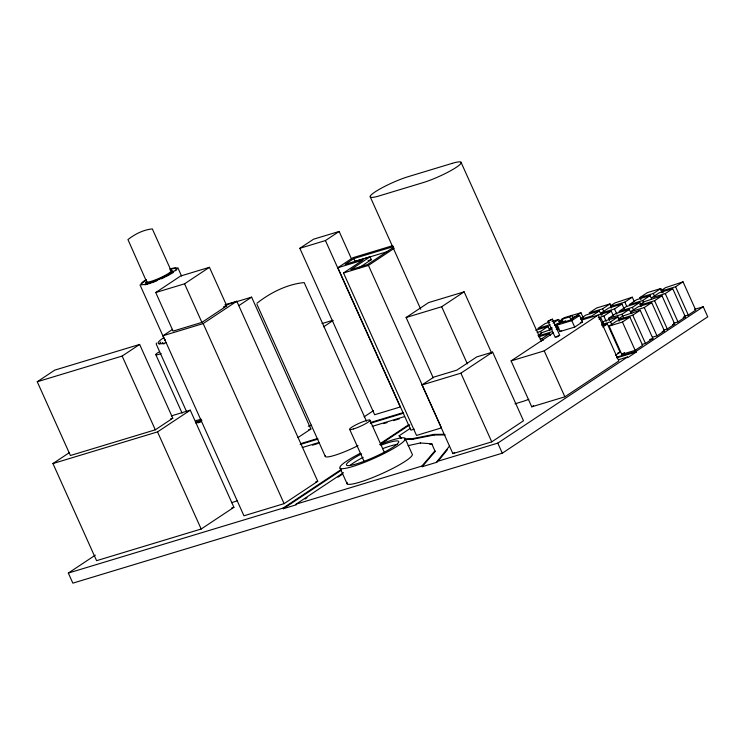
<?xml version="1.0" encoding="UTF-8"?>
<svg xmlns="http://www.w3.org/2000/svg" width="745" height="745" viewBox="0 0 745 745"><rect width="100%" height="100%" fill="white"/><g stroke="black" fill="none" stroke-linecap="round" stroke-linejoin="round"><path stroke-width="1.12" d="M156.366 343.072L156.338 344.348L186.799 412.134M547.957 321.235L552.455 319.167L559.718 335.343L557.763 336.647L555.23 337.411L547.957 321.235L552.455 319.167M422.145 466.715L435.173 451.517L434.894 450.893L421.866 466.091L422.145 466.715L437.352 462.105L437.073 461.49L449.375 446.246M438.805 460.317L447.484 449.561M256.969 303.224C270.258 292.729 287.291 284.143 304.183 282.588L366.447 421.121M155.733 292.534L180.607 276.022L209.438 267.297L226.778 305.878L201.904 322.389L173.073 331.115L155.733 292.534L184.564 283.808L209.438 267.297M37.25 381.747L54.739 370.135L139.641 344.441L172.793 418.206L155.305 429.818L70.403 455.512L37.25 381.747L122.152 356.054L139.641 344.441M224.888 304.863L236.817 301.25L317.743 481.317L284.106 503.648L243.95 515.791L163.034 335.734L172.644 329.355M339.152 231.453L325.444 240.56L400.233 406.984L374.633 414.732L299.835 248.308L313.552 239.201L339.152 231.453L351.538 259.018M163.034 335.734L203.18 323.581L236.817 301.25M238.772 305.673L251.614 297.143L310.879 429.008L298.028 437.538M414.155 429.176L410.895 430.163L337.885 267.697L352.934 257.705L392.848 245.626M393.397 246.595L353.847 258.571L345.112 264.373L370.051 256.82L371.327 259.651L358.773 267.986M171.341 415.896L190.254 410.178L233.911 507.308L201.178 529.025L96.589 560.678L52.942 463.548L69.304 452.681M394.235 248.308L368.458 265.416L441.478 427.881L416.529 435.434L343.519 272.968L362.824 260.145L337.885 267.697M370.051 256.82L350.746 269.643L367.546 264.559L393.658 247.219M52.942 463.548L157.53 431.895L190.254 410.178M323.628 326.804L333.006 320.583M433.227 377.827L406.118 317.5L428.561 302.6L464.135 291.835L491.719 353.214M406.118 317.5L441.683 306.735L464.135 291.835M694.517 309.38L703.224 306.744L707.75 316.811L502.298 453.193L72.852 583.139L68.326 573.073L95.351 555.127M364.1 416.865L373.478 410.644M422.005 384.951L433.832 377.1L456.806 370.153L476.726 356.92L492.631 352.115L523.493 420.785L491.756 441.86L452.876 453.621L422.005 384.951L460.885 373.18L492.631 352.115M537.21 332.447L540.553 331.441L547.994 326.506L549.875 330.696M553.107 323.153L558.685 319.456L560.1 322.594M561.823 319.26L569.664 316.886L571.974 315.349L573.324 318.348L571.005 319.884L563.173 322.259L561.823 319.26L564.142 317.724L580.942 312.723L583.288 317.957M559.961 323.581L559.02 321.486L563.481 318.534M551.682 327.316L549.819 328.545L552.045 327.875M554.466 325.463L557.26 323.609L562.829 321.924M572.141 317.724L579.591 315.461L582.497 321.915L574.702 327.083L559.793 331.59L556.897 325.146L562.959 321.123M68.326 573.073L283.044 508.099L340.968 469.648M380.546 443.377L408.539 424.799M563.173 322.259L565.483 320.722M283.044 508.099L283.324 508.714L341.247 470.272M379.857 444.644L409.778 424.78M539.948 339.124L542.174 338.454L549.614 333.518L550.555 335.613M556.208 329.141L558.07 327.902M573.501 317.659L580.942 312.723M511.098 360.897L544.222 350.876L598.179 315.06L618.816 360.99L564.868 396.806L531.744 406.826L511.098 360.897L553.488 332.754M557.344 330.203L559.271 328.918M556.897 325.146L571.806 320.629L579.591 315.461M283.324 508.714L296.408 504.756L296.128 504.142L343.51 472.684M400.95 438.041L399.106 435.778L410.542 428.189M305.105 498.982L307.042 497.697M337.988 477.163L341.853 474.593M559.793 331.59L561.525 330.445M580.392 318.711L585.97 315.014L599.334 310.963L601.215 315.154M599.334 310.963L591.903 315.908L580.755 319.279M610.034 303.913L596.661 307.964L589.221 312.9L602.593 308.858L610.034 303.913L611.44 307.061M611.31 308.048L610.369 305.953L614.821 302.992L632.282 297.18L634.163 301.371M602.1 315.107L601.159 313.012L608.6 308.076L621.963 304.035L624.319 309.268M599.092 319.214L600.954 317.975L603.31 323.218M598.263 317.752L603.832 316.066L611.263 311.131L613.619 316.374M601.159 313.012L614.532 308.97L621.963 304.035M610.369 305.953L612.995 305.161L611.477 306.167L624.841 302.125L632.282 297.18M601.83 322.808L604.623 320.965L617.987 316.914L618.937 319.009M609.457 320.471L608.516 318.376L615.957 313.44L629.32 309.399L631.201 313.589M640.923 299.639L639.974 297.544L647.414 292.608L660.778 288.557L661.728 290.652M602.714 327.055L607.361 323.973L620.073 352.255L615.426 355.337M601.643 324.55L610.555 321.849L617.987 316.914M608.516 318.376L621.889 314.334L629.32 309.399M639.806 302.433L626.443 306.474L619.002 311.41L632.375 307.368L639.806 302.433L641.221 305.571M650.087 295.607L636.724 299.658L629.283 304.593L642.656 300.542L650.087 295.607L651.503 298.754M639.974 297.544L653.346 293.493L660.778 288.557M619.225 321.123L618.285 319.028L622.745 316.066L640.197 310.255L652.909 338.547L645.477 343.482L642.134 344.488M641.045 306.642L640.104 304.547L644.565 301.585L662.016 295.774L674.728 324.056L667.296 328.992L663.953 330.007M662.063 292.692L661.122 290.597L665.574 287.635L683.035 281.824L695.746 310.116L688.306 315.051L683.854 316.392M609.084 326.087L616.515 321.151L629.888 317.1L642.6 345.391L635.159 350.327L621.796 354.369L609.084 326.087L622.447 322.045L629.888 317.1M631.844 313.701L630.903 311.606L638.335 306.67L651.707 302.619L664.419 330.901L656.978 335.846L652.527 337.187M663.171 292.906L662.231 290.811L663.748 289.796L661.122 290.597M618.285 319.028L620.911 318.227L619.393 319.242L632.766 315.191L640.197 310.255M630.903 311.606L644.267 307.555L651.707 302.619M640.104 304.547L642.73 303.746L641.212 304.761L654.585 300.71L662.016 295.774M672.716 288.669L659.353 292.72L651.912 297.655L665.285 293.614L672.716 288.669L685.428 316.96L677.997 321.896L673.536 323.246M662.231 290.811L675.594 286.76L683.035 281.824M452.876 453.621L454.692 452.42M531.744 406.826L533.671 405.55M621.796 354.369L624.58 352.515M437.073 461.49L497.772 443.117L627.439 357.041L627.718 357.665L636.379 351.919L636.1 351.295L703.224 306.744M556.105 336.666L556.617 336.386M557.782 335.855L558.35 335.632M299.835 248.308L325.444 240.56M388.08 251.419L355.123 261.393L353.847 258.571M368.067 260.638L371.327 259.651M225.633 305.012L251.614 297.143M223.453 306.884L226.778 305.878M343.519 272.968L368.458 265.416M161.181 353.651L158.983 354.313A9.024 1.322 -24.2 0 1 159.039 351.994M322.054 323.563L332.857 320.285M170.586 418.876L172.793 418.206M549.773 322.147L545.321 323.498L537.881 328.433L550.136 324.727M552.008 321.477L558.685 319.456M559.02 321.486L562.363 321.03M571.359 318.944L573.324 318.348M535.739 330.212L547.994 326.506M555.388 326.859L557.614 326.189M552.129 329.029L542.462 332.484L538.011 335.436L540.637 334.645L539.119 335.65L552.492 331.609M556.58 327.679L558.815 327.008M581.612 320.071L611.263 311.131M580.364 322.557L582.497 321.915M538.467 336.889L549.614 333.518M601.792 325.658L607.361 323.973M308.272 426.252L311.606 425.246M308.719 429.669L310.879 429.008M683.202 317.631L685.428 316.96M672.502 324.736L674.728 324.056M662.193 331.581L664.419 330.901M300.989 443.545L317.677 438.488M371.085 422.331L403.343 412.572M300.161 444.504L317.957 439.112M370.246 423.29L403.622 413.186M649.575 339.552L652.909 338.547M302.209 447.559L318.897 442.511M372.295 426.345L404.563 416.585M312.5 445.147L318.059 443.471M383.703 423.607L387.037 422.592M393.714 420.571L399.273 418.895M617.847 352.934L620.073 352.255M616.506 357.228L636.1 351.295M616.786 357.851L636.379 351.919M618.527 359.742L627.439 357.041M515 403.827L521.556 401.844A25.889 3.781 -24.2 0 0 528.829 399.329M315.573 481.968L317.743 481.317M231.686 507.978L233.911 507.308M296.128 504.142L421.866 466.091M408.102 445.659L420.292 442.977L431.765 443.806L432.044 444.42L429.753 444.262M405.429 438.907L412.87 438.554L433.925 434.382L443.88 434.307M404.647 439.578L413.149 439.178L434.205 435.006L445.268 434.922M399.106 435.778L401.453 438.237M675.594 286.76L688.306 315.051M665.285 293.614L677.997 321.896M653.346 293.493L654.762 296.64M654.585 300.71L667.296 328.992M642.656 300.542L643.596 302.638M644.267 307.555L656.978 335.846M632.375 307.368L633.781 310.516M632.766 315.191L645.477 343.482M624.841 302.125L626.722 306.316M621.889 314.334L623.295 317.472M622.447 322.045L635.159 350.327M614.532 308.97L616.888 314.204M610.555 321.849L611.971 324.997M602.593 308.858L604.009 311.997M603.832 316.066L606.188 321.309M571.806 320.629L574.702 327.083M569.664 316.886L571.005 319.884M540.553 331.441L541.494 333.537M542.174 338.454L543.114 340.549M461.006 162.214L541.438 341.182M544.222 350.876L564.868 396.806M441.683 306.735L467.366 363.886M497.772 443.117L502.298 453.193M460.885 373.18L491.756 441.86M370.321 197.062L420.767 309.305M433.925 434.382L434.205 435.006M420.292 442.977L420.571 443.601M412.87 438.554L413.149 439.178M405.075 438.293L412.115 453.966A35.825 5.234 -24.2 0 1 379.484 474.705A35.825 5.234 -24.2 0 1 347.17 482.35M369.874 420.152L384.215 452.057A11.119 1.62 -24.2 0 1 383.507 453.277M349.712 429.427L364.054 461.332A11.119 1.62 -24.2 0 0 364.733 461.481M340.092 468.195L347.142 483.868M256.941 304.323L325.388 456.611M203.18 323.581L284.106 503.648M177.766 267.585L181.529 275.957M184.564 283.808L201.904 322.389M171.099 270.659L152.334 228.911C143.608 229.711 134.808 234.144 127.944 239.573L146.7 281.88M147.985 283.519L148.18 283.966A19.51 2.85 -24.2 0 1 144.912 284.823M140.023 284.953L164.943 340.39A20.813 3.036 -24.2 0 1 164.962 339.515M155.854 354.722L182.097 413.121M157.53 431.895L201.178 529.025M122.152 356.054L155.305 429.818M431.765 443.806L435.173 451.517M237.553 500.668A42.912 6.267 -24.2 0 1 231.574 502.698M358.019 445.64A26.047 3.809 -24.2 0 1 325.416 455.512M201.709 420.878A40.174 5.867 -24.2 0 1 195.6 422.89M201.131 419.221A30.303 4.423 -24.2 0 1 196.037 420.553M166.033 342.737A28.124 4.107 -24.2 0 1 163.481 337.858M146.346 279.552A19.51 2.85 -24.2 0 0 146.793 283.864A19.51 2.85 -24.2 0 0 172.505 272.325A19.51 2.85 -24.2 0 0 169.813 269.029L170.018 269.476A19.51 2.85 -24.2 0 1 175.541 270.724M170.279 270.472A13.457 1.965 -24.2 0 1 160.454 277.727A13.457 1.965 -24.2 0 1 146.709 281.321M159.095 343.957A28.124 4.107 -24.2 0 1 160.864 342.048M164.068 343.855A24.24 3.539 -24.2 0 1 162.615 342.504M173.203 272.456A19.51 2.85 -24.2 0 1 170.791 273.955M169.897 274.477A19.51 2.85 -24.2 0 1 165.856 276.646M164.99 277.084A19.51 2.85 -24.2 0 1 161.348 278.826M156.701 280.865A19.51 2.85 -24.2 0 1 152.203 282.616M151.151 282.998A19.51 2.85 -24.2 0 1 149.13 283.677M141.41 284.86A19.51 2.85 -24.2 0 1 146.542 280.008M172.663 270.482A14.956 2.188 -24.2 0 1 159.039 279.142A14.956 2.188 -24.2 0 1 145.554 282.336M200.917 421.875A40.174 5.867 -24.2 0 1 197.816 422.909M201.774 420.236A32.91 4.805 -24.2 0 1 195.395 422.043M380.155 444.355A35.825 5.234 -24.2 0 1 400.512 444.001A35.825 5.234 -24.2 0 1 347.636 467.879A35.825 5.234 -24.2 0 1 360.18 453.379M380.891 445.259A28.673 4.191 -24.2 0 1 394.291 446.302A28.673 4.191 -24.2 0 1 352.608 464.954A28.673 4.191 -24.2 0 1 361.614 453.882M349.964 465.504A28.673 4.191 -24.2 0 1 363.169 457.337M382.436 448.714A28.673 4.191 -24.2 0 1 397.43 444.392M452.019 163.406L408.288 176.639A25.889 3.781 -24.2 0 0 375.08 191.912A25.889 3.781 -24.2 0 0 379.307 195.87L423.039 182.637A25.889 3.781 -24.2 0 0 456.247 167.355A25.889 3.781 -24.2 0 0 452.019 163.406M353.577 428.915A11.119 1.62 -24.2 0 0 369.865 420.618A11.119 1.62 -24.2 0 0 355.952 424.827A11.119 1.62 -24.2 0 0 353.577 428.915"/></g></svg>
